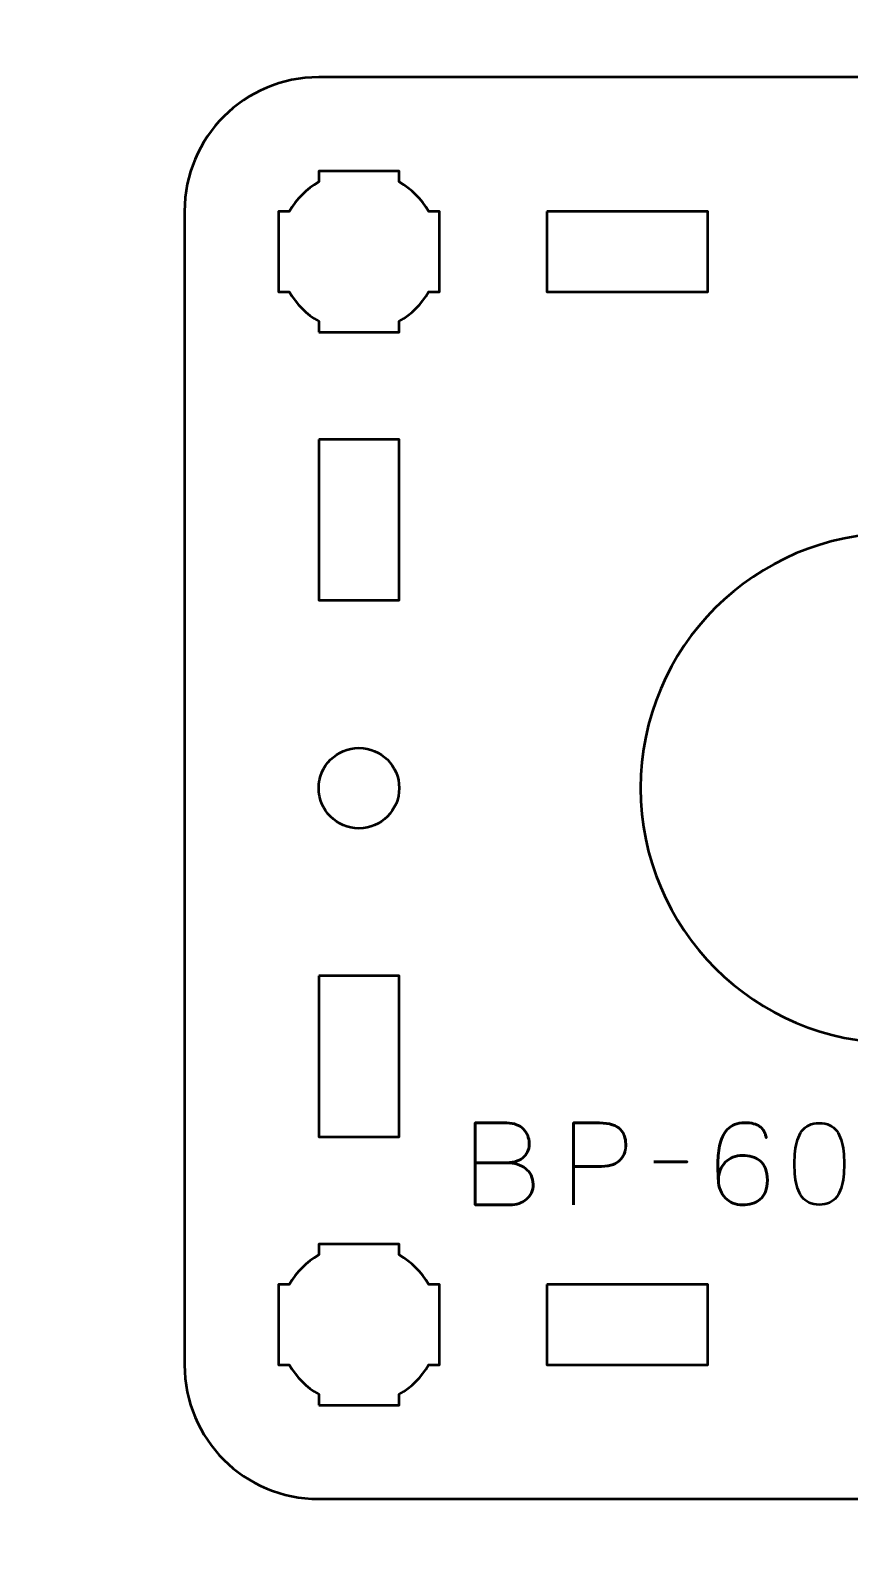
# Model space of a CAD drawing. Header units: centimetres. Extents: x -21 to 0, y -29.7 to 0.
# Drawn here: x -14.72 to -11.67, y -22.77 to -17.13 of the extents above; entities that cross this region are included whole.
import ezdxf

# ---------------------------------------------------------------- set-up
doc = ezdxf.new("R2010")
doc.units = ezdxf.units.CM
doc.header["$MEASUREMENT"] = 0
doc.layers.add('Layer 1', color=7, linetype='Continuous')

msp = doc.modelspace()

# ---------------------------------------------------------------- linework, layer by layer
at = {"layer": 'Layer 1', "lineweight": 53}
msp.add_ellipse((-13.49998, -19.95), major_axis=(0, 0.15), ratio=1, dxfattribs=at)
at = {"layer": 'Layer 1', "color": 1, "lineweight": 53}
msp.add_open_spline([(-21.00003, -29.19995), (-21.00003, -29.19995), (-21.00003, -1.69992), (-21.00003, -1.69992), (-21.00003, -1.69992), (-21.00003, -1.61709), (-20.93286, -1.54992), (-20.85003, -1.54992), (-20.85003, -1.54992), (-20.7672, -1.54992), (-20.70003, -1.48275), (-20.70003, -1.39992), (-20.70003, -1.39992), (-20.70003, -1.31709), (-20.7672, -1.24992), (-20.85003, -1.24992), (-20.85003, -1.24992), (-20.93286, -1.24992), (-21.00003, -1.18275), (-21.00003, -1.09992), (-21.00003, -1.09992), (-21.00003, -1.09992), (-21.00003, -0.49992), (-21.00003, -0.49992), (-21.00003, -0.49992), (-21.00003, -0.22295), (-20.77694, 0.00004), (-20.49994, 0.00004), (-20.49994, 0.00004), (-20.49994, 0.00004), (-0.50008, 0.00004), (-0.50008, 0.00004), (-0.50008, 0.00004), (-0.22294, 0.00004), (0.00002, -0.22295), (0.00002, -0.49992), (0.00002, -0.49992), (0.00002, -0.49992), (0.00002, -29.19995), (0.00002, -29.19995), (0.00002, -29.19995), (0.00002, -29.47695), (-0.22294, -29.70004), (-0.50008, -29.70004), (-0.50008, -29.70004), (-0.50008, -29.70004), (-20.49994, -29.70004), (-20.49994, -29.70004), (-20.49994, -29.70004), (-20.77694, -29.70004), (-21.00003, -29.47695), (-21.00003, -29.19995)], degree=3, knots=[0, 0, 0, 0, 0.0769231, 0.0769231, 0.0769231, 0.0769231, 0.1538462, 0.1538462, 0.1538462, 0.1538462, 0.2307692, 0.2307692, 0.2307692, 0.2307692, 0.3076923, 0.3076923, 0.3076923, 0.3076923, 0.3846154, 0.3846154, 0.3846154, 0.3846154, 0.4615385, 0.4615385, 0.4615385, 0.4615385, 0.5384615, 0.5384615, 0.5384615, 0.5384615, 0.6153846, 0.6153846, 0.6153846, 0.6153846, 0.6923077, 0.6923077, 0.6923077, 0.6923077, 0.7692308, 0.7692308, 0.7692308, 0.7692308, 0.8461538, 0.8461538, 0.8461538, 0.8461538, 0.9230769, 0.9230769, 0.9230769, 0.9230769, 1, 1, 1, 1], dxfattribs=at)
at = {"layer": 'Layer 1', "color": 3, "lineweight": 53}
msp.add_open_spline([(-13.64993, -17.29997), (-13.64993, -17.29997), (-9.35006, -17.29997), (-9.35006, -17.29997), (-9.35006, -17.29997), (-9.07292, -17.29997), (-8.84996, -17.52306), (-8.84996, -17.80006), (-8.84996, -17.80006), (-8.84996, -17.80006), (-8.84996, -22.09993), (-8.84996, -22.09993), (-8.84996, -22.09993), (-8.84996, -22.37707), (-9.07292, -22.60003), (-9.35006, -22.60003), (-9.35006, -22.60003), (-9.35006, -22.60003), (-13.64993, -22.60003), (-13.64993, -22.60003), (-13.64993, -22.60003), (-13.92693, -22.60003), (-14.15002, -22.37707), (-14.15002, -22.09993), (-14.15002, -22.09993), (-14.15002, -22.09993), (-14.15002, -17.80006), (-14.15002, -17.80006), (-14.15002, -17.80006), (-14.15002, -17.52306), (-13.92693, -17.29997), (-13.64993, -17.29997)], degree=3, knots=[0, 0, 0, 0, 0.125, 0.125, 0.125, 0.125, 0.25, 0.25, 0.25, 0.25, 0.375, 0.375, 0.375, 0.375, 0.5, 0.5, 0.5, 0.5, 0.625, 0.625, 0.625, 0.625, 0.75, 0.75, 0.75, 0.75, 0.875, 0.875, 0.875, 0.875, 1, 1, 1, 1], dxfattribs=at)
at = {"layer": 'Layer 1', "lineweight": 53}
for points, knots in [([(-13.64998, -18.25006), (-13.64998, -18.25006), (-13.64998, -18.20988), (-13.64998, -18.20988), (-13.64998, -18.20988), (-13.69552, -18.18355), (-13.73348, -18.1456), (-13.75983, -18.10007), (-13.75983, -18.10007), (-13.75983, -18.10007), (-13.79998, -18.10007), (-13.79998, -18.10007), (-13.79998, -18.10007), (-13.79998, -18.10007), (-13.79998, -17.95155), (-13.79998, -17.95155), (-13.79998, -17.95155), (-13.79998, -17.95155), (-13.8, -17.95), (-13.8, -17.95), (-13.8, -17.95), (-13.8, -17.95), (-13.79998, -17.94845), (-13.79998, -17.94845), (-13.79998, -17.94845), (-13.79998, -17.94845), (-13.79998, -17.80006), (-13.79998, -17.80006), (-13.79998, -17.80006), (-13.79998, -17.80006), (-13.75988, -17.80006), (-13.75988, -17.80006), (-13.75988, -17.80006), (-13.73353, -17.75449), (-13.69554, -17.71649), (-13.64998, -17.69013), (-13.64998, -17.69013), (-13.64998, -17.69013), (-13.64998, -17.65005), (-13.64998, -17.65005), (-13.64998, -17.65005), (-13.64998, -17.65005), (-13.50464, -17.65005), (-13.50464, -17.65005), (-13.50464, -17.65005), (-13.50464, -17.65005), (-13.5, -17.64999), (-13.5, -17.64999), (-13.5, -17.64999), (-13.5, -17.64999), (-13.49535, -17.65005), (-13.49535, -17.65005), (-13.49535, -17.65005), (-13.49535, -17.65005), (-13.34997, -17.65005), (-13.34997, -17.65005), (-13.34997, -17.65005), (-13.34997, -17.65005), (-13.34997, -17.69013), (-13.34997, -17.69013), (-13.34997, -17.69013), (-13.3044, -17.71649), (-13.26643, -17.75449), (-13.24009, -17.80006), (-13.24009, -17.80006), (-13.24009, -17.80006), (-13.19997, -17.80006), (-13.19997, -17.80006), (-13.19997, -17.80006), (-13.19997, -17.80006), (-13.19997, -18.10007), (-13.19997, -18.10007), (-13.19997, -18.10007), (-13.19997, -18.10007), (-13.24014, -18.10007), (-13.24014, -18.10007), (-13.24014, -18.10007), (-13.26648, -18.1456), (-13.30444, -18.18355), (-13.34997, -18.20988), (-13.34997, -18.20988), (-13.34997, -18.20988), (-13.34997, -18.25006), (-13.34997, -18.25006), (-13.34997, -18.25006), (-13.34997, -18.25006), (-13.64998, -18.25006), (-13.64998, -18.25006)], [0, 0, 0, 0, 0.0454545, 0.0454545, 0.0454545, 0.0454545, 0.0909091, 0.0909091, 0.0909091, 0.0909091, 0.1363636, 0.1363636, 0.1363636, 0.1363636, 0.1818182, 0.1818182, 0.1818182, 0.1818182, 0.2272727, 0.2272727, 0.2272727, 0.2272727, 0.2727273, 0.2727273, 0.2727273, 0.2727273, 0.3181818, 0.3181818, 0.3181818, 0.3181818, 0.3636364, 0.3636364, 0.3636364, 0.3636364, 0.4090909, 0.4090909, 0.4090909, 0.4090909, 0.4545455, 0.4545455, 0.4545455, 0.4545455, 0.5, 0.5, 0.5, 0.5, 0.5454545, 0.5454545, 0.5454545, 0.5454545, 0.5909091, 0.5909091, 0.5909091, 0.5909091, 0.6363636, 0.6363636, 0.6363636, 0.6363636, 0.6818182, 0.6818182, 0.6818182, 0.6818182, 0.7272727, 0.7272727, 0.7272727, 0.7272727, 0.7727273, 0.7727273, 0.7727273, 0.7727273, 0.8181818, 0.8181818, 0.8181818, 0.8181818, 0.8636364, 0.8636364, 0.8636364, 0.8636364, 0.9090909, 0.9090909, 0.9090909, 0.9090909, 0.9545455, 0.9545455, 0.9545455, 0.9545455, 1, 1, 1, 1]), ([(-12.79998, -17.80006), (-12.79998, -17.80006), (-12.19997, -17.80006), (-12.19997, -17.80006), (-12.19997, -17.80006), (-12.19997, -17.80006), (-12.19997, -18.10007), (-12.19997, -18.10007), (-12.19997, -18.10007), (-12.19997, -18.10007), (-12.79998, -18.10007), (-12.79998, -18.10007), (-12.79998, -18.10007), (-12.79998, -18.10007), (-12.79998, -17.80006), (-12.79998, -17.80006)], [0, 0, 0, 0, 0.25, 0.25, 0.25, 0.25, 0.5, 0.5, 0.5, 0.5, 0.75, 0.75, 0.75, 0.75, 1, 1, 1, 1]), ([(-13.64993, -18.65001), (-13.64993, -18.65001), (-13.34992, -18.65001), (-13.34992, -18.65001), (-13.34992, -18.65001), (-13.34992, -18.65001), (-13.34992, -19.25002), (-13.34992, -19.25002), (-13.34992, -19.25002), (-13.34992, -19.25002), (-13.64993, -19.25002), (-13.64993, -19.25002), (-13.64993, -19.25002), (-13.64993, -19.25002), (-13.64993, -18.65001), (-13.64993, -18.65001)], [0, 0, 0, 0, 0.25, 0.25, 0.25, 0.25, 0.5, 0.5, 0.5, 0.5, 0.75, 0.75, 0.75, 0.75, 1, 1, 1, 1]), ([(-11.49999, -19), (-10.9754, -19), (-10.54999, -19.42541), (-10.54999, -19.95), (-10.54999, -19.95), (-10.54999, -20.47459), (-10.9754, -20.9), (-11.49999, -20.9), (-11.49999, -20.9), (-12.02458, -20.9), (-12.44999, -20.47459), (-12.44999, -19.95), (-12.44999, -19.95), (-12.44999, -19.42541), (-12.02458, -19), (-11.49999, -19)], [0, 0, 0, 0, 0.25, 0.25, 0.25, 0.25, 0.5, 0.5, 0.5, 0.5, 0.75, 0.75, 0.75, 0.75, 1, 1, 1, 1]), ([(-13.64993, -20.64998), (-13.64993, -20.64998), (-13.34992, -20.64998), (-13.34992, -20.64998), (-13.34992, -20.64998), (-13.34992, -20.64998), (-13.34992, -21.24998), (-13.34992, -21.24998), (-13.34992, -21.24998), (-13.34992, -21.24998), (-13.64993, -21.24998), (-13.64993, -21.24998), (-13.64993, -21.24998), (-13.64993, -21.24998), (-13.64993, -20.64998), (-13.64993, -20.64998)], [0, 0, 0, 0, 0.25, 0.25, 0.25, 0.25, 0.5, 0.5, 0.5, 0.5, 0.75, 0.75, 0.75, 0.75, 1, 1, 1, 1]), ([(-13.64998, -22.25006), (-13.64998, -22.25006), (-13.64998, -22.20988), (-13.64998, -22.20988), (-13.64998, -22.20988), (-13.69552, -22.18355), (-13.73348, -22.1456), (-13.75983, -22.10007), (-13.75983, -22.10007), (-13.75983, -22.10007), (-13.79998, -22.10007), (-13.79998, -22.10007), (-13.79998, -22.10007), (-13.79998, -22.10007), (-13.79998, -21.95155), (-13.79998, -21.95155), (-13.79998, -21.95155), (-13.79998, -21.95155), (-13.8, -21.95), (-13.8, -21.95), (-13.8, -21.95), (-13.8, -21.95), (-13.79998, -21.94845), (-13.79998, -21.94845), (-13.79998, -21.94845), (-13.79998, -21.94845), (-13.79998, -21.80006), (-13.79998, -21.80006), (-13.79998, -21.80006), (-13.79998, -21.80006), (-13.75988, -21.80006), (-13.75988, -21.80006), (-13.75988, -21.80006), (-13.73353, -21.75449), (-13.69554, -21.71649), (-13.64998, -21.69013), (-13.64998, -21.69013), (-13.64998, -21.69013), (-13.64998, -21.65005), (-13.64998, -21.65005), (-13.64998, -21.65005), (-13.64998, -21.65005), (-13.50464, -21.65005), (-13.50464, -21.65005), (-13.50464, -21.65005), (-13.50464, -21.65005), (-13.5, -21.64999), (-13.5, -21.64999), (-13.5, -21.64999), (-13.5, -21.64999), (-13.49535, -21.65005), (-13.49535, -21.65005), (-13.49535, -21.65005), (-13.49535, -21.65005), (-13.34997, -21.65005), (-13.34997, -21.65005), (-13.34997, -21.65005), (-13.34997, -21.65005), (-13.34997, -21.69013), (-13.34997, -21.69013), (-13.34997, -21.69013), (-13.3044, -21.71649), (-13.26643, -21.75449), (-13.24009, -21.80006), (-13.24009, -21.80006), (-13.24009, -21.80006), (-13.19997, -21.80006), (-13.19997, -21.80006), (-13.19997, -21.80006), (-13.19997, -21.80006), (-13.19997, -22.10007), (-13.19997, -22.10007), (-13.19997, -22.10007), (-13.19997, -22.10007), (-13.24014, -22.10007), (-13.24014, -22.10007), (-13.24014, -22.10007), (-13.26648, -22.1456), (-13.30444, -22.18355), (-13.34997, -22.20988), (-13.34997, -22.20988), (-13.34997, -22.20988), (-13.34997, -22.25006), (-13.34997, -22.25006), (-13.34997, -22.25006), (-13.34997, -22.25006), (-13.64998, -22.25006), (-13.64998, -22.25006)], [0, 0, 0, 0, 0.0454545, 0.0454545, 0.0454545, 0.0454545, 0.0909091, 0.0909091, 0.0909091, 0.0909091, 0.1363636, 0.1363636, 0.1363636, 0.1363636, 0.1818182, 0.1818182, 0.1818182, 0.1818182, 0.2272727, 0.2272727, 0.2272727, 0.2272727, 0.2727273, 0.2727273, 0.2727273, 0.2727273, 0.3181818, 0.3181818, 0.3181818, 0.3181818, 0.3636364, 0.3636364, 0.3636364, 0.3636364, 0.4090909, 0.4090909, 0.4090909, 0.4090909, 0.4545455, 0.4545455, 0.4545455, 0.4545455, 0.5, 0.5, 0.5, 0.5, 0.5454545, 0.5454545, 0.5454545, 0.5454545, 0.5909091, 0.5909091, 0.5909091, 0.5909091, 0.6363636, 0.6363636, 0.6363636, 0.6363636, 0.6818182, 0.6818182, 0.6818182, 0.6818182, 0.7272727, 0.7272727, 0.7272727, 0.7272727, 0.7727273, 0.7727273, 0.7727273, 0.7727273, 0.8181818, 0.8181818, 0.8181818, 0.8181818, 0.8636364, 0.8636364, 0.8636364, 0.8636364, 0.9090909, 0.9090909, 0.9090909, 0.9090909, 0.9545455, 0.9545455, 0.9545455, 0.9545455, 1, 1, 1, 1]), ([(-12.79998, -21.79993), (-12.79998, -21.79993), (-12.19997, -21.79993), (-12.19997, -21.79993), (-12.19997, -21.79993), (-12.19997, -21.79993), (-12.19997, -22.09993), (-12.19997, -22.09993), (-12.19997, -22.09993), (-12.19997, -22.09993), (-12.79998, -22.09993), (-12.79998, -22.09993), (-12.79998, -22.09993), (-12.79998, -22.09993), (-12.79998, -21.79993), (-12.79998, -21.79993)], [0, 0, 0, 0, 0.25, 0.25, 0.25, 0.25, 0.5, 0.5, 0.5, 0.5, 0.75, 0.75, 0.75, 0.75, 1, 1, 1, 1])]:
    msp.add_open_spline(points, degree=3, knots=knots, dxfattribs=at)
at = {"layer": 'Layer 1', "color": 5, "lineweight": 53}
for points, knots in [([(-13.06698, -21.34636), (-13.06698, -21.34636), (-12.94972, -21.34636), (-12.94972, -21.34636), (-12.94972, -21.34636), (-12.93448, -21.34629), (-12.9215, -21.34418), (-12.91056, -21.34001), (-12.91056, -21.34001), (-12.89969, -21.33592), (-12.89088, -21.33035), (-12.88403, -21.32336), (-12.88403, -21.32336), (-12.87719, -21.31638), (-12.87225, -21.30848), (-12.86914, -21.29973), (-12.86914, -21.29973), (-12.86611, -21.29105), (-12.8647, -21.28202), (-12.86505, -21.27271), (-12.86505, -21.27271), (-12.86548, -21.26339), (-12.86745, -21.25436), (-12.87098, -21.24554), (-12.87098, -21.24554), (-12.87444, -21.23672), (-12.87966, -21.22875), (-12.8865, -21.22162), (-12.8865, -21.22162), (-12.89334, -21.2145), (-12.90188, -21.20885), (-12.91225, -21.20469), (-12.91225, -21.20469), (-12.92263, -21.20046), (-12.93483, -21.19827), (-12.94887, -21.1982), (-12.94887, -21.1982), (-12.94887, -21.1982), (-13.06698, -21.1982), (-13.06698, -21.1982), (-13.06698, -21.1982), (-13.06698, -21.1982), (-13.06698, -21.50342), (-13.06698, -21.50342), (-13.06698, -21.50342), (-13.06698, -21.50342), (-12.93702, -21.50342), (-12.93702, -21.50342), (-12.93702, -21.50342), (-12.92488, -21.50342), (-12.91359, -21.50166), (-12.90315, -21.4982), (-12.90315, -21.4982), (-12.89271, -21.49467), (-12.88361, -21.48966), (-12.87571, -21.48296), (-12.87571, -21.48296), (-12.86787, -21.47633), (-12.86174, -21.46828), (-12.85736, -21.45876), (-12.85736, -21.45876), (-12.85299, -21.44923), (-12.85073, -21.43844), (-12.85066, -21.42637), (-12.85066, -21.42637), (-12.85094, -21.41424), (-12.85348, -21.4033), (-12.85835, -21.3935), (-12.85835, -21.3935), (-12.86322, -21.38369), (-12.86999, -21.37529), (-12.87874, -21.36824), (-12.87874, -21.36824), (-12.88749, -21.36125), (-12.89793, -21.35582), (-12.90993, -21.35208), (-12.90993, -21.35208), (-12.92192, -21.34834), (-12.93518, -21.34644), (-12.94972, -21.34636), (-12.94972, -21.34636), (-12.93518, -21.34644), (-12.92192, -21.34834), (-12.90993, -21.35208), (-12.90993, -21.35208), (-12.89793, -21.35582), (-12.88749, -21.36125), (-12.87874, -21.36824), (-12.87874, -21.36824), (-12.86999, -21.37529), (-12.86322, -21.38369), (-12.85835, -21.3935), (-12.85835, -21.3935), (-12.85348, -21.4033), (-12.85094, -21.41424), (-12.85066, -21.42637), (-12.85066, -21.42637), (-12.85073, -21.43844), (-12.85299, -21.44923), (-12.85736, -21.45876), (-12.85736, -21.45876), (-12.86174, -21.46828), (-12.86787, -21.47633), (-12.87571, -21.48296), (-12.87571, -21.48296), (-12.88361, -21.48966), (-12.89271, -21.49467), (-12.90315, -21.4982), (-12.90315, -21.4982), (-12.91359, -21.50166), (-12.92488, -21.50342), (-12.93702, -21.50342), (-12.93702, -21.50342), (-12.93702, -21.50342), (-13.06698, -21.50342), (-13.06698, -21.50342), (-13.06698, -21.50342), (-13.06698, -21.50342), (-13.06698, -21.1982), (-13.06698, -21.1982), (-13.06698, -21.1982), (-13.06698, -21.1982), (-12.94887, -21.1982), (-12.94887, -21.1982), (-12.94887, -21.1982), (-12.93483, -21.19827), (-12.92263, -21.20046), (-12.91225, -21.20469), (-12.91225, -21.20469), (-12.90188, -21.20885), (-12.89334, -21.2145), (-12.8865, -21.22162), (-12.8865, -21.22162), (-12.87966, -21.22875), (-12.87444, -21.23672), (-12.87098, -21.24554), (-12.87098, -21.24554), (-12.86745, -21.25436), (-12.86548, -21.26339), (-12.86505, -21.27271), (-12.86505, -21.27271), (-12.8647, -21.28202), (-12.86611, -21.29105), (-12.86914, -21.29973), (-12.86914, -21.29973), (-12.87225, -21.30848), (-12.87719, -21.31638), (-12.88403, -21.32336), (-12.88403, -21.32336), (-12.89088, -21.33035), (-12.89969, -21.33592), (-12.91056, -21.34001), (-12.91056, -21.34001), (-12.9215, -21.34418), (-12.93448, -21.34629), (-12.94972, -21.34636), (-12.94972, -21.34636), (-12.94972, -21.34636), (-13.06698, -21.34636), (-13.06698, -21.34636)], [0, 0, 0, 0, 0.025, 0.025, 0.025, 0.025, 0.05, 0.05, 0.05, 0.05, 0.075, 0.075, 0.075, 0.075, 0.1, 0.1, 0.1, 0.1, 0.125, 0.125, 0.125, 0.125, 0.15, 0.15, 0.15, 0.15, 0.175, 0.175, 0.175, 0.175, 0.2, 0.2, 0.2, 0.2, 0.225, 0.225, 0.225, 0.225, 0.25, 0.25, 0.25, 0.25, 0.275, 0.275, 0.275, 0.275, 0.3, 0.3, 0.3, 0.3, 0.325, 0.325, 0.325, 0.325, 0.35, 0.35, 0.35, 0.35, 0.375, 0.375, 0.375, 0.375, 0.4, 0.4, 0.4, 0.4, 0.425, 0.425, 0.425, 0.425, 0.45, 0.45, 0.45, 0.45, 0.475, 0.475, 0.475, 0.475, 0.5, 0.5, 0.5, 0.5, 0.525, 0.525, 0.525, 0.525, 0.55, 0.55, 0.55, 0.55, 0.575, 0.575, 0.575, 0.575, 0.6, 0.6, 0.6, 0.6, 0.625, 0.625, 0.625, 0.625, 0.65, 0.65, 0.65, 0.65, 0.675, 0.675, 0.675, 0.675, 0.7, 0.7, 0.7, 0.7, 0.725, 0.725, 0.725, 0.725, 0.75, 0.75, 0.75, 0.75, 0.775, 0.775, 0.775, 0.775, 0.8, 0.8, 0.8, 0.8, 0.825, 0.825, 0.825, 0.825, 0.85, 0.85, 0.85, 0.85, 0.875, 0.875, 0.875, 0.875, 0.9, 0.9, 0.9, 0.9, 0.925, 0.925, 0.925, 0.925, 0.95, 0.95, 0.95, 0.95, 0.975, 0.975, 0.975, 0.975, 1, 1, 1, 1]), ([(-12.7008, -21.50342), (-12.7008, -21.50342), (-12.7008, -21.1982), (-12.7008, -21.1982), (-12.7008, -21.1982), (-12.7008, -21.1982), (-12.60343, -21.1982), (-12.60343, -21.1982), (-12.60343, -21.1982), (-12.58396, -21.19827), (-12.56795, -21.20046), (-12.55532, -21.20469), (-12.55532, -21.20469), (-12.54276, -21.20885), (-12.53288, -21.21464), (-12.52575, -21.22198), (-12.52575, -21.22198), (-12.51863, -21.22924), (-12.51355, -21.23757), (-12.51044, -21.24695), (-12.51044, -21.24695), (-12.50741, -21.25634), (-12.50565, -21.26614), (-12.50522, -21.27652), (-12.50522, -21.27652), (-12.50473, -21.28689), (-12.50593, -21.29705), (-12.50875, -21.30692), (-12.50875, -21.30692), (-12.51164, -21.3168), (-12.51651, -21.32576), (-12.5235, -21.33381), (-12.5235, -21.33381), (-12.53041, -21.34185), (-12.53979, -21.34827), (-12.55158, -21.353), (-12.55158, -21.353), (-12.56336, -21.35779), (-12.57796, -21.36019), (-12.59539, -21.36033), (-12.59539, -21.36033), (-12.59539, -21.36033), (-12.7008, -21.36033), (-12.7008, -21.36033), (-12.7008, -21.36033), (-12.7008, -21.36033), (-12.59539, -21.36033), (-12.59539, -21.36033), (-12.59539, -21.36033), (-12.57832, -21.36019), (-12.56385, -21.35779), (-12.55214, -21.353), (-12.55214, -21.353), (-12.54036, -21.34827), (-12.53097, -21.34185), (-12.52392, -21.33381), (-12.52392, -21.33381), (-12.51693, -21.32576), (-12.51192, -21.3168), (-12.50896, -21.30692), (-12.50896, -21.30692), (-12.506, -21.29705), (-12.50473, -21.28689), (-12.50522, -21.27652), (-12.50522, -21.27652), (-12.50565, -21.26614), (-12.50741, -21.25634), (-12.51058, -21.24695), (-12.51058, -21.24695), (-12.51369, -21.23757), (-12.51891, -21.22924), (-12.52604, -21.22198), (-12.52604, -21.22198), (-12.53323, -21.21464), (-12.54311, -21.20885), (-12.55567, -21.20469), (-12.55567, -21.20469), (-12.5683, -21.20046), (-12.58417, -21.19827), (-12.60343, -21.1982), (-12.60343, -21.1982), (-12.60343, -21.1982), (-12.7008, -21.1982), (-12.7008, -21.1982), (-12.7008, -21.1982), (-12.7008, -21.1982), (-12.7008, -21.50342), (-12.7008, -21.50342)], [0, 0, 0, 0, 0.0454545, 0.0454545, 0.0454545, 0.0454545, 0.0909091, 0.0909091, 0.0909091, 0.0909091, 0.1363636, 0.1363636, 0.1363636, 0.1363636, 0.1818182, 0.1818182, 0.1818182, 0.1818182, 0.2272727, 0.2272727, 0.2272727, 0.2272727, 0.2727273, 0.2727273, 0.2727273, 0.2727273, 0.3181818, 0.3181818, 0.3181818, 0.3181818, 0.3636364, 0.3636364, 0.3636364, 0.3636364, 0.4090909, 0.4090909, 0.4090909, 0.4090909, 0.4545455, 0.4545455, 0.4545455, 0.4545455, 0.5, 0.5, 0.5, 0.5, 0.5454545, 0.5454545, 0.5454545, 0.5454545, 0.5909091, 0.5909091, 0.5909091, 0.5909091, 0.6363636, 0.6363636, 0.6363636, 0.6363636, 0.6818182, 0.6818182, 0.6818182, 0.6818182, 0.7272727, 0.7272727, 0.7272727, 0.7272727, 0.7727273, 0.7727273, 0.7727273, 0.7727273, 0.8181818, 0.8181818, 0.8181818, 0.8181818, 0.8636364, 0.8636364, 0.8636364, 0.8636364, 0.9090909, 0.9090909, 0.9090909, 0.9090909, 0.9545455, 0.9545455, 0.9545455, 0.9545455, 1, 1, 1, 1]), ([(-12.16021, -21.41156), (-12.16014, -21.39773), (-12.15789, -21.38524), (-12.15337, -21.37395), (-12.15337, -21.37395), (-12.14893, -21.36273), (-12.14265, -21.35307), (-12.13453, -21.34495), (-12.13453, -21.34495), (-12.12649, -21.33691), (-12.11696, -21.3307), (-12.1061, -21.32633), (-12.1061, -21.32633), (-12.09523, -21.32195), (-12.08331, -21.31977), (-12.07047, -21.31969), (-12.07047, -21.31969), (-12.05756, -21.31962), (-12.04549, -21.32125), (-12.03427, -21.32449), (-12.03427, -21.32449), (-12.02305, -21.32767), (-12.01325, -21.33289), (-12.00471, -21.34009), (-12.00471, -21.34009), (-11.99617, -21.34721), (-11.98947, -21.35667), (-11.98467, -21.36845), (-11.98467, -21.36845), (-11.97988, -21.38023), (-11.97741, -21.39455), (-11.97734, -21.41156), (-11.97734, -21.41156), (-11.97741, -21.42856), (-11.97988, -21.44288), (-11.98467, -21.45467), (-11.98467, -21.45467), (-11.98947, -21.46645), (-11.99617, -21.4759), (-12.00471, -21.48303), (-12.00471, -21.48303), (-12.01325, -21.49023), (-12.02305, -21.49545), (-12.03427, -21.49862), (-12.03427, -21.49862), (-12.04549, -21.50187), (-12.05756, -21.50349), (-12.07047, -21.50342), (-12.07047, -21.50342), (-12.08331, -21.50335), (-12.09509, -21.50116), (-12.10589, -21.49679), (-12.10589, -21.49679), (-12.11661, -21.49241), (-12.12592, -21.4862), (-12.1339, -21.47809), (-12.1339, -21.47809), (-12.14187, -21.47005), (-12.14815, -21.46038), (-12.15266, -21.44909), (-12.15266, -21.44909), (-12.15725, -21.43787), (-12.15972, -21.42539), (-12.16021, -21.41156), (-12.16021, -21.41156), (-12.1605, -21.40457), (-12.16085, -21.39625), (-12.16134, -21.38658), (-12.16134, -21.38658), (-12.16184, -21.37684), (-12.16212, -21.36626), (-12.16219, -21.3549), (-12.16219, -21.3549), (-12.16226, -21.34347), (-12.16191, -21.33169), (-12.16099, -21.31962), (-12.16099, -21.31962), (-12.16014, -21.30749), (-12.15845, -21.29556), (-12.15598, -21.28378), (-12.15598, -21.28378), (-12.15351, -21.27207), (-12.14998, -21.26099), (-12.14533, -21.25062), (-12.14533, -21.25062), (-12.14067, -21.24025), (-12.13467, -21.23108), (-12.12726, -21.2231), (-12.12726, -21.2231), (-12.11979, -21.21513), (-12.11068, -21.20885), (-12.09989, -21.20427), (-12.09989, -21.20427), (-12.08909, -21.19975), (-12.07632, -21.19742), (-12.06158, -21.19735), (-12.06158, -21.19735), (-12.04874, -21.19742), (-12.03787, -21.19869), (-12.02884, -21.20116), (-12.02884, -21.20116), (-12.01981, -21.20363), (-12.0124, -21.20695), (-12.00647, -21.21104), (-12.00647, -21.21104), (-12.00062, -21.2152), (-11.99596, -21.21972), (-11.99258, -21.22473), (-11.99258, -21.22473), (-11.98919, -21.22967), (-11.98665, -21.23468), (-11.9851, -21.23969), (-11.9851, -21.23969), (-11.98347, -21.24469), (-11.98242, -21.24935), (-11.98199, -21.25366), (-11.98199, -21.25366), (-11.98242, -21.24935), (-11.98347, -21.24469), (-11.9851, -21.23969), (-11.9851, -21.23969), (-11.98665, -21.23468), (-11.98919, -21.22967), (-11.99258, -21.22473), (-11.99258, -21.22473), (-11.99596, -21.21972), (-12.00062, -21.2152), (-12.00647, -21.21104), (-12.00647, -21.21104), (-12.0124, -21.20695), (-12.01981, -21.20363), (-12.02884, -21.20116), (-12.02884, -21.20116), (-12.03787, -21.19869), (-12.04874, -21.19742), (-12.06158, -21.19735), (-12.06158, -21.19735), (-12.07632, -21.19742), (-12.08909, -21.19975), (-12.09989, -21.20427), (-12.09989, -21.20427), (-12.11068, -21.20885), (-12.11979, -21.21513), (-12.12726, -21.2231), (-12.12726, -21.2231), (-12.13467, -21.23108), (-12.14067, -21.24025), (-12.14533, -21.25062), (-12.14533, -21.25062), (-12.14998, -21.26099), (-12.15351, -21.27207), (-12.15598, -21.28378), (-12.15598, -21.28378), (-12.15845, -21.29556), (-12.16014, -21.30749), (-12.16099, -21.31962), (-12.16099, -21.31962), (-12.16191, -21.33169), (-12.16226, -21.34347), (-12.16219, -21.3549), (-12.16219, -21.3549), (-12.16212, -21.36626), (-12.16184, -21.37684), (-12.16134, -21.38658), (-12.16134, -21.38658), (-12.16085, -21.39625), (-12.1605, -21.40457), (-12.16021, -21.41156), (-12.16021, -21.41156), (-12.15972, -21.42539), (-12.15725, -21.43787), (-12.15266, -21.44909), (-12.15266, -21.44909), (-12.14815, -21.46038), (-12.14187, -21.47005), (-12.1339, -21.47809), (-12.1339, -21.47809), (-12.12592, -21.4862), (-12.11661, -21.49241), (-12.10589, -21.49679), (-12.10589, -21.49679), (-12.09509, -21.50116), (-12.08331, -21.50335), (-12.07047, -21.50342), (-12.07047, -21.50342), (-12.05756, -21.50349), (-12.04549, -21.50187), (-12.03427, -21.49862), (-12.03427, -21.49862), (-12.02305, -21.49545), (-12.01325, -21.49023), (-12.00471, -21.48303), (-12.00471, -21.48303), (-11.99617, -21.4759), (-11.98947, -21.46645), (-11.98467, -21.45467), (-11.98467, -21.45467), (-11.97988, -21.44288), (-11.97741, -21.42856), (-11.97734, -21.41156), (-11.97734, -21.41156), (-11.97741, -21.39455), (-11.97988, -21.38023), (-11.98467, -21.36845), (-11.98467, -21.36845), (-11.98947, -21.35667), (-11.99617, -21.34721), (-12.00471, -21.34009), (-12.00471, -21.34009), (-12.01325, -21.33289), (-12.02305, -21.32767), (-12.03427, -21.32449), (-12.03427, -21.32449), (-12.04549, -21.32125), (-12.05756, -21.31962), (-12.07047, -21.31969), (-12.07047, -21.31969), (-12.08331, -21.31977), (-12.09523, -21.32195), (-12.1061, -21.32633), (-12.1061, -21.32633), (-12.11696, -21.3307), (-12.12649, -21.33691), (-12.13453, -21.34495), (-12.13453, -21.34495), (-12.14265, -21.35307), (-12.14893, -21.36273), (-12.15337, -21.37395), (-12.15337, -21.37395), (-12.15789, -21.38524), (-12.16014, -21.39773), (-12.16021, -21.41156)], [0, 0, 0, 0, 0.0172414, 0.0172414, 0.0172414, 0.0172414, 0.0344828, 0.0344828, 0.0344828, 0.0344828, 0.0517241, 0.0517241, 0.0517241, 0.0517241, 0.0689655, 0.0689655, 0.0689655, 0.0689655, 0.0862069, 0.0862069, 0.0862069, 0.0862069, 0.1034483, 0.1034483, 0.1034483, 0.1034483, 0.1206897, 0.1206897, 0.1206897, 0.1206897, 0.137931, 0.137931, 0.137931, 0.137931, 0.1551724, 0.1551724, 0.1551724, 0.1551724, 0.1724138, 0.1724138, 0.1724138, 0.1724138, 0.1896552, 0.1896552, 0.1896552, 0.1896552, 0.2068966, 0.2068966, 0.2068966, 0.2068966, 0.2241379, 0.2241379, 0.2241379, 0.2241379, 0.2413793, 0.2413793, 0.2413793, 0.2413793, 0.2586207, 0.2586207, 0.2586207, 0.2586207, 0.2758621, 0.2758621, 0.2758621, 0.2758621, 0.2931034, 0.2931034, 0.2931034, 0.2931034, 0.3103448, 0.3103448, 0.3103448, 0.3103448, 0.3275862, 0.3275862, 0.3275862, 0.3275862, 0.3448276, 0.3448276, 0.3448276, 0.3448276, 0.362069, 0.362069, 0.362069, 0.362069, 0.3793103, 0.3793103, 0.3793103, 0.3793103, 0.3965517, 0.3965517, 0.3965517, 0.3965517, 0.4137931, 0.4137931, 0.4137931, 0.4137931, 0.4310345, 0.4310345, 0.4310345, 0.4310345, 0.4482759, 0.4482759, 0.4482759, 0.4482759, 0.4655172, 0.4655172, 0.4655172, 0.4655172, 0.4827586, 0.4827586, 0.4827586, 0.4827586, 0.5, 0.5, 0.5, 0.5, 0.5172414, 0.5172414, 0.5172414, 0.5172414, 0.5344828, 0.5344828, 0.5344828, 0.5344828, 0.5517241, 0.5517241, 0.5517241, 0.5517241, 0.5689655, 0.5689655, 0.5689655, 0.5689655, 0.5862069, 0.5862069, 0.5862069, 0.5862069, 0.6034483, 0.6034483, 0.6034483, 0.6034483, 0.6206897, 0.6206897, 0.6206897, 0.6206897, 0.637931, 0.637931, 0.637931, 0.637931, 0.6551724, 0.6551724, 0.6551724, 0.6551724, 0.6724138, 0.6724138, 0.6724138, 0.6724138, 0.6896552, 0.6896552, 0.6896552, 0.6896552, 0.7068966, 0.7068966, 0.7068966, 0.7068966, 0.7241379, 0.7241379, 0.7241379, 0.7241379, 0.7413793, 0.7413793, 0.7413793, 0.7413793, 0.7586207, 0.7586207, 0.7586207, 0.7586207, 0.7758621, 0.7758621, 0.7758621, 0.7758621, 0.7931034, 0.7931034, 0.7931034, 0.7931034, 0.8103448, 0.8103448, 0.8103448, 0.8103448, 0.8275862, 0.8275862, 0.8275862, 0.8275862, 0.8448276, 0.8448276, 0.8448276, 0.8448276, 0.862069, 0.862069, 0.862069, 0.862069, 0.8793103, 0.8793103, 0.8793103, 0.8793103, 0.8965517, 0.8965517, 0.8965517, 0.8965517, 0.9137931, 0.9137931, 0.9137931, 0.9137931, 0.9310345, 0.9310345, 0.9310345, 0.9310345, 0.9482759, 0.9482759, 0.9482759, 0.9482759, 0.9655172, 0.9655172, 0.9655172, 0.9655172, 0.9827586, 0.9827586, 0.9827586, 0.9827586, 1, 1, 1, 1]), ([(-11.78387, -21.50342), (-11.76906, -21.50335), (-11.75629, -21.50074), (-11.74563, -21.49566), (-11.74563, -21.49566), (-11.73505, -21.49058), (-11.72623, -21.48331), (-11.71918, -21.47407), (-11.71918, -21.47407), (-11.71219, -21.46476), (-11.70669, -21.45375), (-11.7026, -21.44105), (-11.7026, -21.44105), (-11.69857, -21.42835), (-11.69568, -21.41445), (-11.69406, -21.39921), (-11.69406, -21.39921), (-11.69236, -21.38397), (-11.69152, -21.36795), (-11.69159, -21.35102), (-11.69159, -21.35102), (-11.69152, -21.33416), (-11.69236, -21.31814), (-11.69406, -21.30297), (-11.69406, -21.30297), (-11.69568, -21.2878), (-11.69857, -21.27383), (-11.7026, -21.26113), (-11.7026, -21.26113), (-11.70669, -21.2485), (-11.71219, -21.2375), (-11.71918, -21.22811), (-11.71918, -21.22811), (-11.72623, -21.2188), (-11.73505, -21.21153), (-11.74563, -21.20645), (-11.74563, -21.20645), (-11.75629, -21.2013), (-11.76906, -21.19869), (-11.78387, -21.19862), (-11.78387, -21.19862), (-11.79869, -21.19869), (-11.81146, -21.2013), (-11.82212, -21.20645), (-11.82212, -21.20645), (-11.8327, -21.21153), (-11.84152, -21.2188), (-11.84857, -21.22811), (-11.84857, -21.22811), (-11.85556, -21.2375), (-11.86106, -21.2485), (-11.86515, -21.26113), (-11.86515, -21.26113), (-11.86918, -21.27383), (-11.87207, -21.2878), (-11.87369, -21.30297), (-11.87369, -21.30297), (-11.87538, -21.31814), (-11.87623, -21.33416), (-11.87616, -21.35102), (-11.87616, -21.35102), (-11.87623, -21.36795), (-11.87538, -21.38397), (-11.87369, -21.39921), (-11.87369, -21.39921), (-11.87207, -21.41445), (-11.86918, -21.42835), (-11.86515, -21.44105), (-11.86515, -21.44105), (-11.86106, -21.45375), (-11.85556, -21.46476), (-11.84857, -21.47407), (-11.84857, -21.47407), (-11.84152, -21.48331), (-11.8327, -21.49058), (-11.82212, -21.49566), (-11.82212, -21.49566), (-11.81146, -21.50074), (-11.79869, -21.50335), (-11.78387, -21.50342)], [0, 0, 0, 0, 0.05, 0.05, 0.05, 0.05, 0.1, 0.1, 0.1, 0.1, 0.15, 0.15, 0.15, 0.15, 0.2, 0.2, 0.2, 0.2, 0.25, 0.25, 0.25, 0.25, 0.3, 0.3, 0.3, 0.3, 0.35, 0.35, 0.35, 0.35, 0.4, 0.4, 0.4, 0.4, 0.45, 0.45, 0.45, 0.45, 0.5, 0.5, 0.5, 0.5, 0.55, 0.55, 0.55, 0.55, 0.6, 0.6, 0.6, 0.6, 0.65, 0.65, 0.65, 0.65, 0.7, 0.7, 0.7, 0.7, 0.75, 0.75, 0.75, 0.75, 0.8, 0.8, 0.8, 0.8, 0.85, 0.85, 0.85, 0.85, 0.9, 0.9, 0.9, 0.9, 0.95, 0.95, 0.95, 0.95, 1, 1, 1, 1]), ([(-11.78387, -21.50342), (-11.76906, -21.50335), (-11.75629, -21.50074), (-11.74563, -21.49566), (-11.74563, -21.49566), (-11.73505, -21.49058), (-11.72623, -21.48331), (-11.71918, -21.47407), (-11.71918, -21.47407), (-11.71219, -21.46476), (-11.70669, -21.45375), (-11.7026, -21.44105), (-11.7026, -21.44105), (-11.69857, -21.42835), (-11.69568, -21.41445), (-11.69406, -21.39921), (-11.69406, -21.39921), (-11.69236, -21.38397), (-11.69152, -21.36795), (-11.69159, -21.35102), (-11.69159, -21.35102), (-11.69152, -21.33416), (-11.69236, -21.31814), (-11.69406, -21.30297), (-11.69406, -21.30297), (-11.69568, -21.2878), (-11.69857, -21.27383), (-11.7026, -21.26113), (-11.7026, -21.26113), (-11.70669, -21.2485), (-11.71219, -21.2375), (-11.71918, -21.22811), (-11.71918, -21.22811), (-11.72623, -21.2188), (-11.73505, -21.21153), (-11.74563, -21.20645), (-11.74563, -21.20645), (-11.75629, -21.2013), (-11.76906, -21.19869), (-11.78387, -21.19862), (-11.78387, -21.19862), (-11.79869, -21.19869), (-11.81146, -21.2013), (-11.82212, -21.20645), (-11.82212, -21.20645), (-11.8327, -21.21153), (-11.84152, -21.2188), (-11.84857, -21.22811), (-11.84857, -21.22811), (-11.85556, -21.2375), (-11.86106, -21.2485), (-11.86515, -21.26113), (-11.86515, -21.26113), (-11.86918, -21.27383), (-11.87207, -21.2878), (-11.87369, -21.30297), (-11.87369, -21.30297), (-11.87538, -21.31814), (-11.87623, -21.33416), (-11.87616, -21.35102), (-11.87616, -21.35102), (-11.87623, -21.36795), (-11.87538, -21.38397), (-11.87369, -21.39921), (-11.87369, -21.39921), (-11.87207, -21.41445), (-11.86918, -21.42835), (-11.86515, -21.44105), (-11.86515, -21.44105), (-11.86106, -21.45375), (-11.85556, -21.46476), (-11.84857, -21.47407), (-11.84857, -21.47407), (-11.84152, -21.48331), (-11.8327, -21.49058), (-11.82212, -21.49566), (-11.82212, -21.49566), (-11.81146, -21.50074), (-11.79869, -21.50335), (-11.78387, -21.50342)], [0, 0, 0, 0, 0.05, 0.05, 0.05, 0.05, 0.1, 0.1, 0.1, 0.1, 0.15, 0.15, 0.15, 0.15, 0.2, 0.2, 0.2, 0.2, 0.25, 0.25, 0.25, 0.25, 0.3, 0.3, 0.3, 0.3, 0.35, 0.35, 0.35, 0.35, 0.4, 0.4, 0.4, 0.4, 0.45, 0.45, 0.45, 0.45, 0.5, 0.5, 0.5, 0.5, 0.55, 0.55, 0.55, 0.55, 0.6, 0.6, 0.6, 0.6, 0.65, 0.65, 0.65, 0.65, 0.7, 0.7, 0.7, 0.7, 0.75, 0.75, 0.75, 0.75, 0.8, 0.8, 0.8, 0.8, 0.85, 0.85, 0.85, 0.85, 0.9, 0.9, 0.9, 0.9, 0.95, 0.95, 0.95, 0.95, 1, 1, 1, 1]), ([(-12.40024, -21.34382), (-12.40024, -21.34382), (-12.27705, -21.34382), (-12.27705, -21.34382), (-12.27705, -21.34382), (-12.27705, -21.34382), (-12.40024, -21.34382), (-12.40024, -21.34382)], [0, 0, 0, 0, 0.5, 0.5, 0.5, 0.5, 1, 1, 1, 1])]:
    msp.add_open_spline(points, degree=3, knots=knots, dxfattribs=at)

doc.saveas('drawing.dxf')
